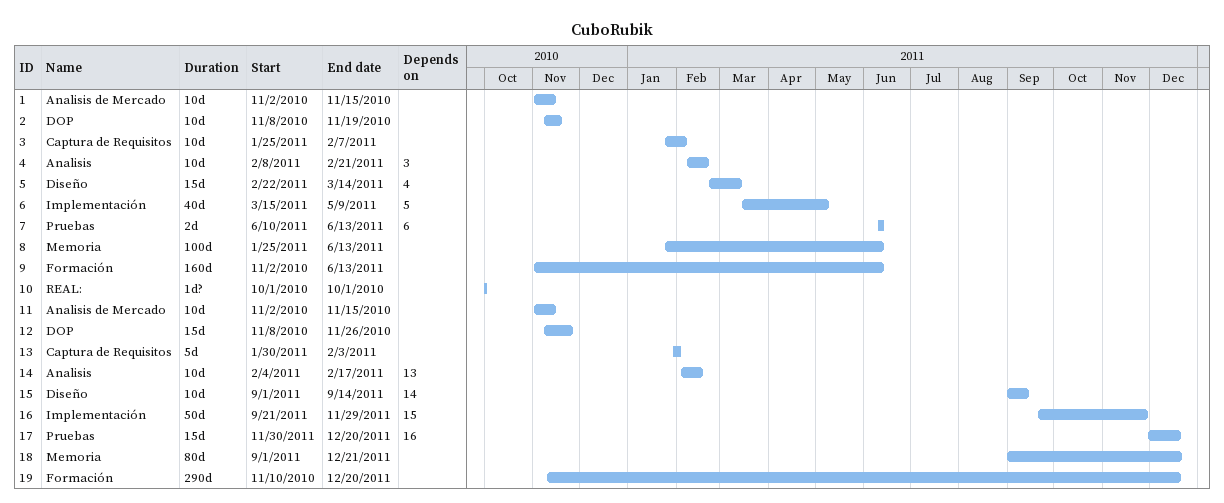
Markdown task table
CuboRubik

| ID | Task | Duration | Start | Finish | Predecessors |
|---|---|---|---|---|---|
| 1 | Analisis de Mercado | 10d | 2010-11-02 | 2010-11-15 |  |
| 2 | DOP | 10d | 2010-11-08 | 2010-11-19 |  |
| 3 | Captura de Requisitos | 10d | 2011-01-25 | 2011-02-07 |  |
| 4 | Analisis | 10d | 2011-02-08 | 2011-02-21 | 3 |
| 5 | Diseño | 15d | 2011-02-22 | 2011-03-14 | 4 |
| 6 | Implementación | 40d | 2011-03-15 | 2011-05-09 | 5 |
| 7 | Pruebas | 2d | 2011-06-10 | 2011-06-13 | 6 |
| 8 | Memoria | 100d | 2011-01-25 | 2011-06-13 |  |
| 9 | Formación | 160d | 2010-11-02 | 2011-06-13 |  |
| 10 | REAL: | 1d? | 2010-10-01 | 2010-10-01 |  |
| 11 | Analisis de Mercado | 10d | 2010-11-02 | 2010-11-15 |  |
| 12 | DOP | 15d | 2010-11-08 | 2010-11-26 |  |
| 13 | Captura de Requisitos | 5d | 2011-01-30 | 2011-02-03 |  |
| 14 | Analisis | 10d | 2011-02-04 | 2011-02-17 | 13 |
| 15 | Diseño | 10d | 2011-09-01 | 2011-09-14 | 14 |
| 16 | Implementación | 50d | 2011-09-21 | 2011-11-29 | 15 |
| 17 | Pruebas | 15d | 2011-11-30 | 2011-12-20 | 16 |
| 18 | Memoria | 80d | 2011-09-01 | 2011-12-21 |  |
| 19 | Formación | 290d | 2010-11-10 | 2011-12-20 |  |
